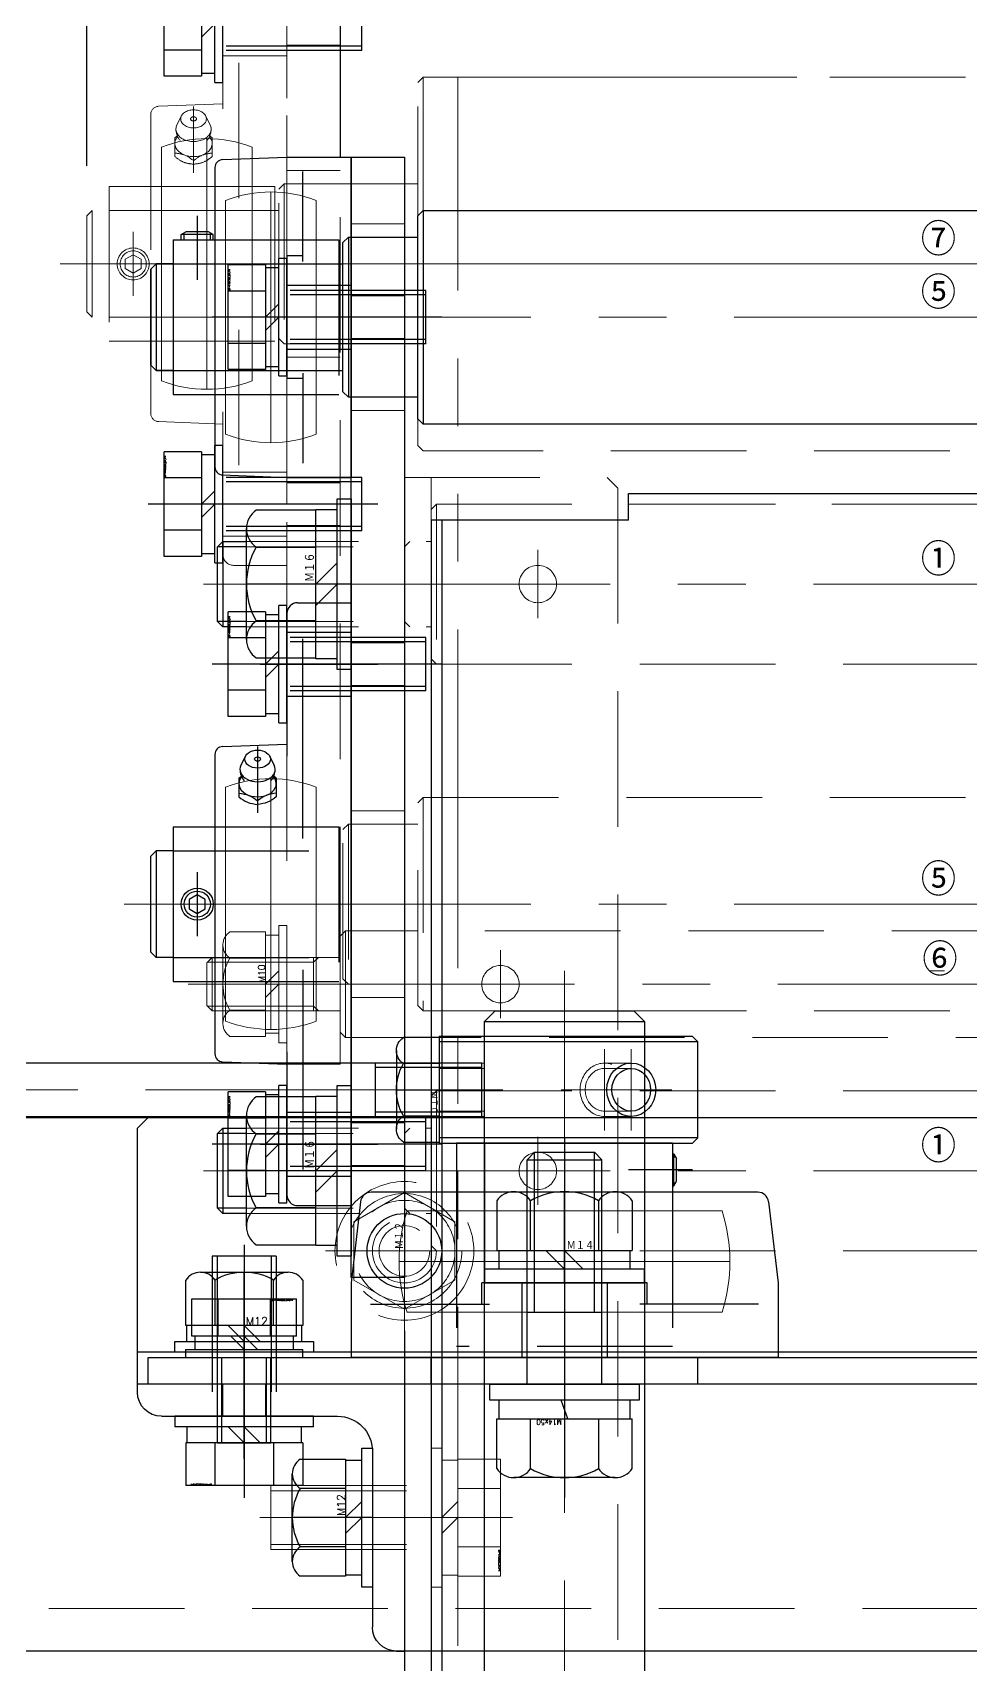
# Model space of a CAD drawing. Header units: millimetres. Extents: x -8731 to 85711, y -14522 to 31379.
# Drawn here: x 67647 to 67822.6, y 5885.4 to 6191.3 of the extents above; entities that cross this region are included whole.
import ezdxf
from ezdxf import colors
from ezdxf.entities.mleader import LeaderData, LeaderLine
from ezdxf.enums import TextEntityAlignment as Align
from ezdxf.math import Vec2, Vec3

# ---------------------------------------------------------------- set-up
doc = ezdxf.new("R2010")
doc.units = ezdxf.units.MM
doc.header["$LTSCALE"] = 4
doc.header["$PDMODE"] = 99
doc.header["$PDSIZE"] = 1
for name, pattern in [('CENTER2', [28.575, 19.05, -3.175, 3.175, -3.175]), ('HIDDEN', [9.525, 6.35, -3.175]), ('PHANTOM2', [31.75, 15.875, -3.175, 3.175, -3.175, 3.175, -3.175])]:
    doc.linetypes.add(name, pattern=pattern)
for name, color, linetype, lineweight in [('01_NORMAL', 7, 'Continuous', 25), ('04_HIDDEN', 2, 'HIDDEN', 13), ('05_CENTER', 4, 'CENTER2', 13), ('06_PHANTOM', 2, 'PHANTOM2', 13), ('08_DIM', 3, 'Continuous', 13)]:
    doc.layers.add(name, color=color, linetype=linetype, lineweight=lineweight)
doc.layers.add('10_DRAFT', color=8, linetype='Continuous', lineweight=0, plot=False)
doc.styles.add('KANJI0', font='txt.shx', dxfattribs={"width": 0.9, "height": 30, "bigfont": 'bigfont'})
doc.styles.add('KSS_TXT', font='txt.shx', dxfattribs={"bigfont": 'extfont2.shx'})
doc.styles.add('KSS_TXT_L', font='txt.shx', dxfattribs={"height": 9, "bigfont": 'extfont2.shx'})
doc.styles.get("Standard").update_dxf_attribs({"font": 'txt.shx', "bigfont": 'extfont2.shx'})
doc.dimstyles.new('KSS_DIM', dxfattribs={"dimscale": 3, "dimtxt": 3, "dimasz": 2.5, "dimexe": 1.25, "dimexo": 0.625, "dimtad": 1, "dimdsep": 46, "dimtxsty": 'KSS_TXT', "dimblk": 'OPEN30', "dimcen": 0, "dimazin": 2, "dimtfac": 0.75, "dimtmove": 0, "dimatfit": 3, "dimldrblk": 'OPEN30', "dimfxl": 1, "dimtolj": 1, "dimarcsym": 0})

# ---------------------------------------------------------------- blocks, each defined once
blk = doc.blocks.new('AM_BALLOON1')
at = {"transparency": 16777216}
blk.add_circle((0, 0), 5, dxfattribs=at)
blk.add_attdef('B_NUMBER', text='', height=3, dxfattribs=at).set_placement((0, 0), align=Align.MIDDLE_CENTER)
blk = doc.blocks.new('_OPEN')
at = {"color": 0, "linetype": 'ByBlock'}
for p, q in [((-1, 0.167), (0, 0)), ((0, 0), (-1, -0.167)), ((0, 0), (-1, 0))]:
    blk.add_line(p, q, dxfattribs=at)
blk = doc.blocks.new('A$C3AA34862_1_1_1')
at = {"color": 0}
blk.add_lwpolyline([(0, 1100), (2500, 1100), (2500, 1000), (0, 1000)], close=True, dxfattribs=at)
blk.add_circle((600, 1075), 7, dxfattribs=at)
at = {"layer": '04_HIDDEN'}
blk.add_line((0, 1008), (2500, 1008), dxfattribs=at)
at = {"layer": '05_CENTER'}
for p, q in [((600, 1086.19), (600, 1063.81)), ((611.19, 1075), (588.81, 1075))]:
    blk.add_line(p, q, dxfattribs=at)
blk = doc.blocks.new('A$C06C84DCF_1_1')
at = {"color": 0}
blk.add_line((-50, 19), (270, 19), dxfattribs=at)
blk.add_lwpolyline([(-50, 25), (270, 25), (270, -23), (268, -25), (-48, -25), (-50, -23)], close=True, dxfattribs=at)
for centre in [(0, 0), (220, 0)]:
    blk.add_circle(centre, 7, dxfattribs=at)
at = {"layer": '05_CENTER'}
for p, q in [((-30, 30.61), (-30, 13.51)), ((250, 30.61), (250, 13.51)), ((0, 11.19), (0, -11.19)), ((220, 11.19), (220, -11.19)), ((11.19, 0), (-11.19, 0)), ((208.81, 0), (231.19, 0))]:
    blk.add_line(p, q, dxfattribs=at)
blk = doc.blocks.new('A$C04945279_1_1')
at = {"color": 0}
for p, q in [((23.5, 50), (25, 50)), ((25, 0), (25, 50)), ((19, 12.5), (19, 45.5)), ((-20.5, 6), (12.5, 6)), ((-25, 1.5), (-25, 0)), ((25, 0), (-25, 0))]:
    blk.add_line(p, q, dxfattribs=at)
for centre, radius, start, end in [((23.5, 45.5), 4.5, 90, 180), ((12.5, 12.5), 6.5, 270, 0), ((-20.5, 1.5), 4.5, 90, 180)]:
    blk.add_arc(centre, radius, start, end, dxfattribs=at)
at = {"layer": '04_HIDDEN'}
for p, q in [((-10, 6), (-10, 0)), ((-9, 6), (-9, 0)), ((-1, 6), (-1, 0)), ((0, 6), (0, 0))]:
    blk.add_line(p, q, dxfattribs=at)
at = {"layer": '05_CENTER'}
for p, q in [((30.49, 25), (13.39, 25)), ((-5, 11.49), (-5, -5.61))]:
    blk.add_line(p, q, dxfattribs=at)
blk = doc.blocks.new('A$C1819430B_1_1')
at = {"color": 0}
for p, q in [((-10.97, 13), (10.97, 13)), ((-10.97, 5), (-10.97, 13)), ((-5.48, 5), (-5.48, 13)), ((5.48, 5), (5.48, 13)), ((10.97, 5), (10.97, 13)), ((-10.97, 5), (10.97, 5)), ((-10.75, 5), (-10.75, 2)), ((0, 2), (-3, 5)), ((0, 5), (3, 2)), ((10.75, 2), (10.75, 5)), ((-13, 2), (13, 2)), ((-13, 2), (-13, 0)), ((-13, 0), (13, 0)), ((13, 0), (13, 2))]:
    blk.add_line(p, q, dxfattribs=at)
at = {"color": 0, "linetype": 'CENTER2'}
blk.add_line((0, -32.11), (0, 15.28), dxfattribs=at)
at = {"color": 0, "linetype": 'HIDDEN'}
for p, q in [((-6, -30), (-6, 0)), ((-5.05, -30), (-5.05, 0)), ((5.05, -30), (5.05, 0)), ((6, -30), (6, 0)), ((-6, -30), (6, -30))]:
    blk.add_line(p, q, dxfattribs=at)
at = {"layer": '10_DRAFT', "style": 'KSS_TXT_L'}
blk.add_text('BT-M12x35L,SW,PW', height=0.3, dxfattribs=at).set_placement((6.07, 12.66))
blk = doc.blocks.new('M12Nza_1_1_1')
at = {"color": 0}
for p, q in [((-10.95, 5), (-10.95, 13.53)), ((-8.21, 15), (8.21, 15)), ((-5.47, 5), (-5.47, 13.53)), ((5.48, 5), (5.48, 13.53)), ((10.95, 13.53), (10.95, 5)), ((10.95, 5), (-10.95, 5)), ((-10.75, 2), (-10.75, 5)), ((0, 2), (-3, 5)), ((0, 5), (3, 2)), ((10.75, 5), (10.75, 2))]:
    blk.add_line(p, q, dxfattribs=at)
at = {"color": 0, "linetype": 'CENTER2'}
blk.add_line((0, 0), (0, 15), dxfattribs=at)
at = {"color": 0}
blk.add_lwpolyline([(-13, 2), (13, 2), (13, 0), (-13, 0)], close=True, dxfattribs=at)
for centre, radius, start, end in [((-8.21, 11.71), 3.29, 33.626, 146.374), ((0, 4.05), 10.95, 60, 120), ((8.21, 11.71), 3.29, 33.626, 146.374)]:
    blk.add_arc(centre, radius, start, end, dxfattribs=at)
at = {"layer": '10_DRAFT', "style": 'KSS_TXT'}
blk.add_text('M12', height=1.5, dxfattribs=at).set_placement((0.31, 5.09))
blk = doc.blocks.new('A$C05FE0EC2_2_1')
at = {"color": 0, "linetype": 'CENTER2'}
blk.add_line((0, -19), (0, 14), dxfattribs=at)
at = {"color": 0}
for p, q in [((-9.81, 11), (9.81, 11)), ((-9.81, 4), (-9.81, 11)), ((-4.91, 4), (-4.91, 11)), ((4.91, 4), (4.91, 11)), ((9.81, 4), (9.81, 11)), ((9.81, 4), (-9.81, 4)), ((-9.25, 4), (-9.25, 1.5)), ((0, 1.5), (-2.5, 4)), ((0, 4), (2.5, 1.5)), ((9.25, 1.5), (9.25, 4)), ((-11, 1.5), (11, 1.5)), ((-11, 1.5), (-11, 0)), ((-11, 0), (11, 0)), ((11, 0), (11, 1.5))]:
    blk.add_line(p, q, dxfattribs=at)
at = {"color": 0, "linetype": 'HIDDEN'}
for p, q in [((-5, -16), (-5, 0)), ((-4.19, -16), (-4.19, 0)), ((4.19, -16), (4.19, 0)), ((5, -16), (5, 0)), ((-5, -16), (5, -16))]:
    blk.add_line(p, q, dxfattribs=at)
at = {"layer": '10_DRAFT', "style": 'KSS_TXT_L'}
blk.add_text('BT-M10x20L,SW,PW', height=0.3, dxfattribs=at).set_placement((5.16, 10.66))
blk = doc.blocks.new('12b_1_1_1')
at = {"color": 0, "linetype": 'CENTER2'}
for p, q in [((0, -14.77), (0, 14.77)), ((14.77, 0), (-14.77, 0))]:
    blk.add_line(p, q, dxfattribs=at)
at = {"color": 0}
for p, q in [((-5.48, 9.48), (-10.95, 0)), ((5.48, 9.48), (-5.48, 9.48)), ((10.95, 0), (5.48, 9.48)), ((-10.95, 0), (-5.48, -9.48)), ((5.48, -9.48), (10.95, 0)), ((-5.48, -9.48), (5.48, -9.48))]:
    blk.add_line(p, q, dxfattribs=at)
for radius in [13, 10.75, 9.48, 6, 4.75]:
    blk.add_circle((0, 0), radius, dxfattribs=at)
at = {"layer": '10_DRAFT', "linetype": 'CENTER2', "style": 'KANJI0', "width": 0.82}
blk.add_text('Ｍ１２', height=1.5, dxfattribs=at).set_placement((0.31, 0.09))
blk = doc.blocks.new('A$C18510924_1_1_1')
at = {"color": 0}
blk.add_line((1118, 15), (1118, -15), dxfattribs=at)
blk.add_lwpolyline([(995, 15), (1118, 15), (1120, 13), (1120, -13), (1118, -15), (995, -15)], dxfattribs=at)
at = {"layer": '05_CENTER'}
blk.add_line((1127.5, 0), (-1127.5, 0), dxfattribs=at)
blk = doc.blocks.new('A$C5C0A0571_1_1')
blk.add_blockref('A$C18510924_1_1_1', (0, 0))
blk = doc.blocks.new('A$C701D6F41_1_1_1')
at = {"color": 0}
for p, q in [((25, 24), (-23.5, 24)), ((25, 6), (-23.5, 6))]:
    blk.add_line(p, q, dxfattribs=at)
blk.add_lwpolyline([(25, 6), (25, 24), (24, 25), (-23.5, 25), (-23.5, 5), (24, 5)], close=True, dxfattribs=at)
for major_axis, ratio in [((0, 5), 0.916536), ((0, 4), 0.906285)]:
    blk.add_ellipse((12.5, 15), major_axis=major_axis, ratio=ratio)
blk.add_ellipse((7.5, 15), major_axis=(0, 5), ratio=0.916536, start_param=5.978479, end_param=6.191994)
at = {"layer": '04_HIDDEN'}
for p, q in [((-15, 5), (-15, 25)), ((15, 5), (15, 25)), ((-23.5, 20), (-15, 20)), ((-23.5, 19), (-15, 19)), ((12.5, 20), (7.5, 20)), ((7.5, 19), (12.5, 19)), ((-23.5, 11), (-15, 11)), ((-23.5, 10), (-15, 10)), ((7.5, 11), (12.5, 11)), ((12.5, 10), (7.5, 10))]:
    blk.add_line(p, q, dxfattribs=at)
for major_axis, ratio, start_param, end_param in [((0, 5), 0.916536, 6.283185, 9.424828), ((0, 4), 0.906285, 0, 3.141648)]:
    blk.add_ellipse((7.5, 15), major_axis=major_axis, ratio=ratio, start_param=start_param, end_param=end_param, dxfattribs=at)
at = {"layer": '05_CENTER'}
for p, q in [((7.5, 7.39), (7.5, 22.61)), ((12.5, 7.39), (12.5, 22.61)), ((-26.41, 15), (-11.56, 15)), ((20.11, 15), (-0.6, 15))]:
    blk.add_line(p, q, dxfattribs=at)
at = {"layer": '10_DRAFT'}
blk.add_line((0, 5), (0, 25), dxfattribs=at)
blk = doc.blocks.new('M10Nu_1_1_1')
at = {"color": 0}
for p, q in [((-9.8, 0), (-9.8, 6.69)), ((-7.35, 8), (7.35, 8)), ((-4.9, 0), (-4.9, 6.69)), ((4.9, 6.69), (4.9, 0)), ((9.8, 6.69), (9.8, 0)), ((-9.8, 0), (9.8, 0))]:
    blk.add_line(p, q, dxfattribs=at)
at = {"color": 0, "linetype": 'CENTER2'}
blk.add_line((0, 8), (0, 0), dxfattribs=at)
at = {"color": 0}
for centre, radius, start, end in [((-7.35, 5.06), 2.94, 33.626, 146.374), ((0, -1.8), 9.8, 60, 120), ((7.35, 5.06), 2.94, 33.626, 146.374)]:
    blk.add_arc(centre, radius, start, end, dxfattribs=at)
at = {"layer": '10_DRAFT', "style": 'KANJI0', "width": 0.82}
blk.add_text('Ｍ１０', height=1.25, dxfattribs=at).set_placement((0.26, 0.12))
blk = doc.blocks.new('A$C20721D5E_1_1_1')
at = {"color": 0}
blk.add_line((-174, 5), (-174, -5), dxfattribs=at)
at = {"color": 0, "linetype": 'HIDDEN'}
for p, q in [((-20, -5), (-20, 5)), ((0, 4.19), (-20, 4.19)), ((0, -4.19), (-20, -4.19))]:
    blk.add_line(p, q, dxfattribs=at)
at = {"color": 0}
blk.add_lwpolyline([(0, -5), (-174, -5), (-175, -4), (-175, 4), (-174, 5), (0, 5)], close=True, dxfattribs=at)
at = {"layer": '05_CENTER'}
blk.add_line((-177.27, 0), (2.62, 0), dxfattribs=at)
blk = doc.blocks.new('A$C21C31411_1_1_1')
at = {"color": 0}
for p, q in [((-48, 25), (-48, -25)), ((-2, 25), (-2, -25))]:
    blk.add_line(p, q, dxfattribs=at)
blk.add_lwpolyline([(-48, -25), (-2, -25), (0, -23), (0, 23), (-2, 25), (-48, 25), (-50, 23), (-50, -23)], close=True, dxfattribs=at)
at = {"layer": '04_HIDDEN'}
for p, q in [((-50, 5.1), (0, 5.1)), ((-50, -5.1), (0, -5.1))]:
    blk.add_line(p, q, dxfattribs=at)
at = {"layer": '10_DRAFT'}
blk.add_line((-50, 0), (0, 0), dxfattribs=at)
blk = doc.blocks.new('SCS10-12a_1_1_1')
at = {"color": 0}
for p, q in [((0, 14.5), (0.5, 15)), ((0, 14.5), (0, -14.5)), ((0.5, 15), (0.5, -15)), ((0.5, 15), (11.5, 15)), ((11.5, 15), (11.5, -15)), ((11.5, 15), (12, 14.5)), ((12, 14.5), (12, -14.5)), ((0, -14.5), (0.5, -15)), ((0.5, -15), (11.5, -15)), ((4.24, -14.14), (7.76, -14.14)), ((12, -14.5), (11.5, -15))]:
    blk.add_line(p, q, dxfattribs=at)
at = {"color": 0, "linetype": 'HIDDEN'}
for p, q in [((0.5, 5), (0, 5.5)), ((0.5, 5), (11.5, 5)), ((12, 5.5), (11.5, 5)), ((0, -5.5), (0.5, -5)), ((0.5, -5), (11.5, -5)), ((11.5, -5), (12, -5.5))]:
    blk.add_line(p, q, dxfattribs=at)
at = {"color": 0, "linetype": 'CENTER2'}
for p, q in [((6, -4.31), (6, -15.69)), ((0.31, -10), (11.69, -10))]:
    blk.add_line(p, q, dxfattribs=at)
at = {"color": 0}
blk.add_circle((6, -10), 2.25, dxfattribs=at)
blk.add_arc((6, -10), 4.5, 293.0044, 246.9956, dxfattribs=at)
at = {"layer": '10_DRAFT'}
blk.add_line((0, 0), (12, 0), dxfattribs=at)
blk = doc.blocks.new('A$C30176A9C_1_1_1')
for name, p in [('A$C21C31411_1_1_1', (-121.5, 0)), ('A$C20721D5E_1_1_1', (-15.5, 0))]:
    blk.add_blockref(name, p)
at = {"color": 4, "xscale": -1}
blk.add_blockref('SCS10-12a_1_1_1', (-171.5, 0), dxfattribs=at)
at = {"color": 4}
blk.add_blockref('SCS10-12a_1_1_1', (-121.5, 0), dxfattribs=at)
at = {"rotation": 90}
blk.add_blockref('M10Nu_1_1_1', (-23.5, 0), dxfattribs=at)
at = {"xscale": -1, "rotation": 180}
blk.add_blockref('A$C701D6F41_1_1_1', (0, 15), dxfattribs=at)
blk = doc.blocks.new('A$C3A08256E_1_1')
at = {"color": 9}
for p, q in [((35, 0), (35, -5)), ((85, 0), (85, -5))]:
    blk.add_line(p, q, dxfattribs=at)
at = {"color": 0}
blk.add_lwpolyline([(-18, -5), (298, -5), (298, 0), (-18, 0)], close=True, dxfattribs=at)
at = {"layer": '05_CENTER'}
for p, q in [((0, -11.94), (0, 6.83)), ((60, -11.94), (60, 6.83)), ((280, -11.94), (280, 6.83))]:
    blk.add_line(p, q, dxfattribs=at)
at = {"layer": '10_DRAFT'}
blk.add_line((60, -5), (60, 0), dxfattribs=at)
blk = doc.blocks.new('MUCAFL206c_1_1')
at = {"color": 0}
for p, q in [((-29.23, 38.21), (-14, 40)), ((-14, 40), (0, 40)), ((0, 40), (0, -40)), ((-31, 36.22), (-31, -36.22)), ((-10, 36.32), (-10, 14.08)), ((-40.2, 20.25), (-31, 20.25)), ((-40.2, 20.25), (-40.2, -20.25)), ((-38.2, 20.5), (-37.33, 21)), ((-38.2, 20.25), (-38.2, 20.5)), ((-32.2, 20.5), (-38.2, 20.5)), ((-37.65, 20.25), (-37.65, 20.82)), ((-33.07, 21), (-37.33, 21)), ((-32.2, 20.5), (-33.07, 21)), ((-32.75, 20.25), (-32.75, 20.82)), ((-32.2, 20.25), (-32.2, 20.5)), ((-14, 15.5), (-14, -15.5)), ((-10, 15.5), (-14, 15.5)), ((-10, -36.32), (-10, -14.08)), ((-10, -15.5), (-14, -15.5)), ((-40.2, -20.25), (-31, -20.25)), ((-29.23, -38.21), (-14, -40)), ((-14, -40), (0, -40))]:
    blk.add_line(p, q, dxfattribs=at)
at = {"color": 0, "linetype": 'CENTER2'}
blk.add_line((-35.2, 24), (-35.2, 12), dxfattribs=at)
at = {"color": 0, "linetype": 'HIDDEN'}
for p, q in [((-31, 20.25), (-2.1, 20.25)), ((-2.1, 20.25), (-2.1, -20.25)), ((-40.2, 15), (-2.1, 15)), ((-14, 8), (0, 8)), ((-14, -8), (0, -8)), ((-40.2, -15), (-2.1, -15)), ((-31, -20.25), (-2.1, -20.25))]:
    blk.add_line(p, q, dxfattribs=at)
at = {"color": 0}
for centre, start, end in [((-29, 36.22), 96.7098, 180), ((-29, -36.22), 180, 263.2902)]:
    blk.add_arc(centre, 2, start, end, dxfattribs=at)
at = {"layer": '10_DRAFT'}
for p, q in [((-18, 31), (-18, -31)), ((-27.5, 29.51), (-27.5, -29.51)), ((-8.5, 29.51), (-8.5, -29.51)), ((-40.2, 0), (0, 0))]:
    blk.add_line(p, q, dxfattribs=at)
for start, end in [(72.1545, 107.8455), (252.1545, 287.8455)]:
    blk.add_arc((-18, 0), 31, start, end, dxfattribs=at)
blk = doc.blocks.new('M14Nza_1_1_1')
at = {"color": 0}
for p, q in [((-12.7, 15.4), (-12.7, 6.1)), ((-9.52, 17.1), (9.52, 17.1)), ((-6.35, 6.1), (-6.35, 15.4)), ((6.35, 15.4), (6.35, 6.1)), ((12.7, 15.4), (12.7, 6.1)), ((-12.7, 6.1), (12.7, 6.1)), ((-12.25, 2.6), (-12.25, 6.1)), ((-3.5, 6.1), (0, 2.6)), ((0, 6.1), (3.5, 2.6)), ((12.25, 6.1), (12.25, 2.6))]:
    blk.add_line(p, q, dxfattribs=at)
at = {"color": 0, "linetype": 'CENTER2'}
blk.add_line((0, 0), (0, 17.1), dxfattribs=at)
at = {"color": 0}
blk.add_lwpolyline([(-15, 0), (15, 0), (15, 2.6), (-15, 2.6)], close=True, dxfattribs=at)
for centre, radius, start, end in [((-9.52, 13.29), 3.81, 33.626, 146.374), ((0, 4.4), 12.7, 60, 120), ((9.52, 13.29), 3.81, 33.626, 146.374)]:
    blk.add_arc(centre, radius, start, end, dxfattribs=at)
at = {"layer": '10_DRAFT', "ltscale": 3, "style": 'KANJI0', "width": 0.82}
blk.add_text('Ｍ１４', height=1.5, dxfattribs=at).set_placement((0.39, 6.2))
blk = doc.blocks.new('A$C09CE55E7_1_1_1')
at = {"color": 0, "linetype": 'CENTER2'}
blk.add_line((0, -46.09), (0, 21.25), dxfattribs=at)
at = {"color": 0}
for p, q in [((-12.7, 15.8), (-12.7, 6.5)), ((-9.52, 17.5), (9.52, 17.5)), ((-6.35, 6.5), (-6.35, 15.8)), ((6.35, 15.8), (6.35, 6.5)), ((12.7, 15.8), (12.7, 6.5)), ((12.7, 6.5), (-12.7, 6.5)), ((-12.25, 3), (-12.25, 6.5)), ((-0.64, 6.5), (0.64, 3)), ((12.25, 6.5), (12.25, 3)), ((-14, 0), (-14, 3)), ((-14, 3), (14, 3)), ((14, 0), (-14, 0)), ((-7, 0), (-7, -42.1)), ((7, 0), (7, -42.1)), ((14, 3), (14, 0)), ((7, -13.5), (-7, -13.5)), ((-5.6, -13.5), (-5.6, -43.5)), ((5.6, -13.5), (5.6, -43.5)), ((-7, -42.1), (-5.6, -43.5)), ((7, -42.1), (-7, -42.1)), ((7, -42.1), (5.6, -43.5)), ((5.6, -43.5), (-5.6, -43.5))]:
    blk.add_line(p, q, dxfattribs=at)
for centre, radius, start, end in [((-9.52, 13.69), 3.81, 33.626, 146.374), ((0, 4.8), 12.7, 60, 120), ((9.52, 13.69), 3.81, 33.626, 146.374)]:
    blk.add_arc(centre, radius, start, end, dxfattribs=at)
at = {"layer": '10_DRAFT', "ltscale": 3, "style": 'KANJI0', "width": 0.82}
blk.add_text('M14x50', height=1, dxfattribs=at).set_placement((0.53, 6.6))
blk = doc.blocks.new('A$C3B5C3961_1_1')
for name, p, rotation in [('A$C06C84DCF_1_1', (-2150, 0), 270), ('A$C5C0A0571_1_1', (-1075, -190), 180), ('A$C09CE55E7_1_1_1', (-2125, -190), 270), ('M14Nza_1_1_1', (-2144, -190), 90), ('A$C1819430B_1_1', (-2119, -250), 270), ('M12Nza_1_1_1', (-2131, -250), 90), ('A$C05FE0EC2_2_1', (-2130, -250), 90)]:
    blk.add_blockref(name, p, dxfattribs=dict(rotation=rotation))
at = {"xscale": -1, "rotation": 270}
for name, p in [('A$C3A08256E_1_1', (-2125, -250)), ('A$C30176A9C_1_1_1', (-2180.2, -190)), ('A$C04945279_1_1', (-2125, -245))]:
    blk.add_blockref(name, p, dxfattribs=at)
at = {"color": 4}
blk.add_blockref('MUCAFL206c_1_1', (-2130, -190), dxfattribs=at)
at = {"layer": '04_HIDDEN', "rotation": 180}
blk.add_blockref('12b_1_1_1', (-2150, -220), dxfattribs=at)
blk = doc.blocks.new('_Open30')
at = {"color": 0, "linetype": 'ByBlock', "lineweight": -2}
for p, q in [((-1, 0.2679), (0, 0)), ((0, 0), (-1, -0.2679)), ((0, 0), (-1, 0))]:
    blk.add_line(p, q, dxfattribs=at)
blk = doc.blocks.new('*D4702')
at = {"layer": '08_DIM', "color": 0, "lineweight": -2, "transparency": 16777216}
for p, q in [((67646.61, 6337.28), (67646.61, 6546.36)), ((67657.11, 6166.28), (67657.11, 6546.36)), ((67609.11, 6527.61), (67440.36, 6527.61)), ((67657.11, 6527.61), (67646.61, 6527.61)), ((67694.61, 6527.61), (67732.11, 6527.61))]:
    blk.add_line(p, q, dxfattribs=at)
at = {"layer": 'Defpoints', "color": 0, "transparency": 16777216}
for p in [(67646.61, 6527.61), (67646.61, 6327.9), (67657.11, 6156.9)]:
    blk.add_point(p, dxfattribs=at)
at = {"layer": '08_DIM', "color": 0, "lineweight": -2, "transparency": 16777216, "xscale": 37.5, "yscale": 37.5, "zscale": 37.5}
blk.add_blockref('_Open30', (67646.61, 6527.61), dxfattribs=at)
at = {"layer": '08_DIM', "color": 0, "lineweight": -2, "transparency": 16777216, "xscale": 37.5, "yscale": 37.5, "zscale": 37.5, "rotation": 180}
blk.add_blockref('_Open30', (67657.11, 6527.61), dxfattribs=at)
at = {"layer": '08_DIM', "color": 0, "transparency": 16777216, "insert": (67505.99, 6559.49), "char_height": 45, "attachment_point": 5, "style": 'KSS_TXT'}
blk.add_mtext('\\A1;10.5', dxfattribs=at)
blk = doc.blocks.new('*D4703')
at = {"layer": '08_DIM', "color": 0, "lineweight": -2, "transparency": 16777216}
for p, q in [((67657.11, 6166.28), (67657.11, 6546.36)), ((67996.11, 6166.28), (67996.11, 6546.36)), ((67694.61, 6527.61), (67958.61, 6527.61))]:
    blk.add_line(p, q, dxfattribs=at)
at = {"layer": 'Defpoints', "color": 0, "transparency": 16777216}
for p in [(67996.11, 6527.61), (67657.11, 6156.9), (67996.11, 6156.9)]:
    blk.add_point(p, dxfattribs=at)
at = {"layer": '08_DIM', "color": 0, "lineweight": -2, "transparency": 16777216, "xscale": 37.5, "yscale": 37.5, "zscale": 37.5, "rotation": 180}
blk.add_blockref('_Open30', (67657.11, 6527.61), dxfattribs=at)
at = {"layer": '08_DIM', "color": 0, "lineweight": -2, "transparency": 16777216, "xscale": 37.5, "yscale": 37.5, "zscale": 37.5}
blk.add_blockref('_Open30', (67996.11, 6527.61), dxfattribs=at)
at = {"layer": '08_DIM', "color": 0, "transparency": 16777216, "insert": (67826.61, 6559.49), "char_height": 45, "attachment_point": 5, "style": 'KSS_TXT'}
blk.add_mtext('\\A1;339', dxfattribs=at)
blk = doc.blocks.new('A$C649B1A8B_1_1')
at = {"color": 0}
blk.add_lwpolyline([(-245, 0), (2325, 0), (2325, 38), (2323, 40), (-243, 40), (-245, 38)], close=True, dxfattribs=at)
at = {"layer": '04_HIDDEN'}
blk.add_line((-245, 5), (2325, 5), dxfattribs=at)
at = {"layer": '05_CENTER'}
for p, q in [((2130, -7.53), (2130, 12.6)), ((2195, -7.53), (2195, 12.6)), ((2305, -7.53), (2305, 12.6))]:
    blk.add_line(p, q, dxfattribs=at)
blk = doc.blocks.new('M16Nza_1_1_1')
at = {"color": 0}
for p, q in [((-10.39, 19.6), (10.39, 19.6)), ((-13.85, 17.74), (-13.85, 6.6)), ((-6.92, 6.6), (-6.92, 17.74)), ((6.93, 17.74), (6.93, 6.6)), ((13.85, 6.6), (13.85, 17.74)), ((-14, 2.6), (-14, 6.6)), ((-14, 6.6), (14, 6.6)), ((-4, 6.6), (0, 2.6)), ((0, 6.6), (4, 2.6)), ((14, 6.6), (14, 2.6))]:
    blk.add_line(p, q, dxfattribs=at)
at = {"color": 0, "linetype": 'CENTER2'}
blk.add_line((0, 0), (0, 19.6), dxfattribs=at)
at = {"color": 0}
blk.add_lwpolyline([(-16, 2.6), (16, 2.6), (16, 0), (-16, 0)], close=True, dxfattribs=at)
for centre, radius, start, end in [((-10.39, 15.44), 4.16, 33.626, 146.374), ((0, 5.75), 13.85, 60, 120), ((10.39, 15.44), 4.16, 33.626, 146.374)]:
    blk.add_arc(centre, radius, start, end, dxfattribs=at)
at = {"layer": '10_DRAFT', "style": 'KANJI0', "width": 0.82}
blk.add_text('Ｍ１６', height=1.714, dxfattribs=at).set_placement((0.41, 6.78))
blk = doc.blocks.new('A$C3F466DFC_1_1')
at = {"color": 0}
for p, q in [((1, 15), (0, 14)), ((0, 14), (0, -14)), ((1, 15), (209, 15)), ((1, 15), (1, -15)), ((209, 15), (209, -15)), ((209, 15), (210, 14)), ((210, 14), (210, -14)), ((-40, 7), (-39, 8)), ((-40, 7), (-5, 7)), ((-40, 7), (-40, -7)), ((-39, 8), (0, 8)), ((-39, -8), (-39, 8)), ((-5, 8), (-5, -8)), ((-5, 7), (-4, 8)), ((249, 8), (210, 8)), ((215, 7), (214, 8)), ((215, 8), (215, -8)), ((250, 7), (215, 7)), ((249, -8), (249, 8)), ((250, 7), (249, 8)), ((250, 7), (250, -7)), ((-40, -7), (-5, -7)), ((-40, -7), (-39, -8)), ((-39, -8), (0, -8)), ((-5, -7), (-4, -8)), ((249, -8), (210, -8)), ((215, -7), (214, -8)), ((250, -7), (215, -7)), ((250, -7), (249, -8)), ((0, -14), (1, -15)), ((1, -15), (209, -15)), ((209, -15), (210, -14))]:
    blk.add_line(p, q, dxfattribs=at)
blk.add_circle((20, 0), 3.5, dxfattribs=at)
at = {"layer": '05_CENTER'}
for p, q in [((20, 6.39), (20, -6.39)), ((-42.65, 0), (252.65, 0))]:
    blk.add_line(p, q, dxfattribs=at)
at = {"layer": '10_DRAFT'}
blk.add_line((105, 15), (105, -15), dxfattribs=at)
at = {"layer": '10_DRAFT', "style": 'KSS_TXT'}
blk.add_text('①', height=6, dxfattribs=at).set_placement((91.75, 1.61))
blk = doc.blocks.new('A$C5AD023EE_1_1')
at = {"color": 0}
for p, q in [((2, -68), (2, 68)), ((-3, -68), (-3, -105)), ((-3, -68), (2, -68)), ((-3, -103), (-1260, -103)), ((-3, -105), (-1260, -105))]:
    blk.add_line(p, q, dxfattribs=at)
at = {"layer": '04_HIDDEN'}
blk.add_line((0, -68), (0, 68), dxfattribs=at)
blk = doc.blocks.new('A$C63BA6008_1_1')
at = {"color": 0}
blk.add_lwpolyline([(20, 0), (20, 10), (-190, 10), (-190, 0)], close=True, dxfattribs=at)
at = {"layer": '04_HIDDEN'}
for p, q in [((-177.5, 10), (-177.5, 0)), ((-165, 10), (-165, 0)), ((-164, 10), (-164, 0)), ((-156, 10), (-156, 0)), ((-155, 10), (-155, 0)), ((-142.5, 10), (-142.5, 0)), ((-100, 10), (-100, 0)), ((-99, 10), (-99, 0)), ((-91, 10), (-91, 0)), ((-90, 10), (-90, 0)), ((-67.5, 10), (-67.5, 0)), ((-32.5, 10), (-32.5, 0)), ((-10, 10), (-10, 0)), ((-9, 10), (-9, 0)), ((-1, 10), (-1, 0)), ((0, 10), (0, 0))]:
    blk.add_line(p, q, dxfattribs=at)
at = {"layer": '05_CENTER'}
for p, q in [((-110, -6.46), (-110, 16.35)), ((-35, -6.46), (-35, 16.35)), ((-10, -6.46), (-10, 16.35)), ((0, -6.46), (0, 16.35)), ((-160, 14.09), (-160, -4.09)), ((-95, 14.09), (-95, -4.09)), ((-5, 14.09), (-5, -4.09))]:
    blk.add_line(p, q, dxfattribs=at)
at = {"layer": '10_DRAFT'}
blk.add_line((-50, 10), (-50, 0), dxfattribs=at)
blk = doc.blocks.new('A$C10292DCD_1_1')
at = {"color": 0}
for p, q in [((-106.5, 20), (-106.5, -20)), ((106.5, 20), (106.5, -20)), ((-121.5, 14), (-120.5, 15)), ((-121.5, -14), (-121.5, 14)), ((-120.5, 15), (-120.5, -15)), ((-120.5, 15), (-107.5, 15)), ((120.5, 15), (107.5, 15)), ((120.5, 15), (120.5, -15)), ((121.5, 14), (120.5, 15)), ((121.5, -14), (121.5, 14)), ((-156.5, 10), (-157.5, 9)), ((-156.5, 10), (-121.5, 10)), ((-156.5, 10), (-156.5, -10)), ((156.5, 10), (121.5, 10)), ((156.5, 10), (156.5, -10)), ((156.5, 10), (157.5, 9)), ((-157.5, 9), (-157.5, -9)), ((157.5, 9), (157.5, -9)), ((-157.5, -9), (-156.5, -10)), ((157.5, -9), (156.5, -10)), ((-156.5, -10), (-121.5, -10)), ((156.5, -10), (121.5, -10)), ((-120.5, -15), (-121.5, -14)), ((-107.5, -15), (-120.5, -15)), ((107.5, -15), (120.5, -15)), ((120.5, -15), (121.5, -14))]:
    blk.add_line(p, q, dxfattribs=at)
blk.add_lwpolyline([(-106.5, 20), (106.5, 20), (107.5, 19), (107.5, -19), (106.5, -20), (-106.5, -20), (-107.5, -19), (-107.5, 19)], close=True, dxfattribs=at)
at = {"layer": '05_CENTER'}
blk.add_line((-162.5, 0), (162.5, 0), dxfattribs=at)
at = {"layer": '10_DRAFT'}
blk.add_line((0, 20), (0, -20), dxfattribs=at)
at = {"layer": '10_DRAFT', "style": 'KSS_TXT'}
blk.add_text('⑤', height=6, dxfattribs=at).set_placement((-13.25, 1.61))
blk = doc.blocks.new('MUCAFL204Jc_1_1')
at = {"color": 0}
for p, q in [((-25.5, 28.05), (-25.5, -28.05)), ((-24.06, 29.55), (-12, 30)), ((-12, 30), (0, 30)), ((0, 30), (0, -30)), ((-9, 10.48), (-9, 27.35)), ((-31.8, 15.5), (-30.93, 16)), ((-25.8, 15.5), (-31.8, 15.5)), ((-31.8, 14.5), (-31.8, 15.5)), ((-31.25, 14.5), (-31.25, 15.82)), ((-26.67, 16), (-30.93, 16)), ((-25.8, 15.5), (-26.67, 16)), ((-26.35, 14.5), (-26.35, 15.82)), ((-25.8, 14.5), (-25.8, 15.5)), ((-33.3, 14.5), (-25.5, 14.5)), ((-33.3, 14.5), (-33.3, -14.5)), ((-12, 11.5), (-12, -11.5)), ((-9, 11.5), (-12, 11.5)), ((-9, -11.5), (-12, -11.5)), ((-9, -10.48), (-9, -27.35)), ((-33.3, -14.5), (-25.5, -14.5)), ((-24.06, -29.55), (-12, -30)), ((-12, -30), (0, -30))]:
    blk.add_line(p, q, dxfattribs=at)
at = {"color": 0, "linetype": 'CENTER2'}
blk.add_line((-28.8, 19), (-28.8, 7), dxfattribs=at)
at = {"color": 0, "linetype": 'HIDDEN'}
for p, q in [((-25.5, 14.5), (-2.3, 14.5)), ((-2.3, 14.5), (-2.3, -14.5)), ((-33.3, 10), (-2.3, 10)), ((-12, 6), (0, 6)), ((-12, -6), (0, -6)), ((-33.3, -10), (-2.3, -10)), ((-25.5, -14.5), (-2.3, -14.5))]:
    blk.add_line(p, q, dxfattribs=at)
at = {"color": 0}
for centre, start, end in [((-24, 28.05), 92.1211, 180), ((-24, -28.05), 180, 267.8789)]:
    blk.add_arc(centre, 1.5, start, end, dxfattribs=at)
at = {"layer": '10_DRAFT'}
for p, q in [((-23.5, 21.91), (-23.5, -21.91)), ((-15, 23.5), (-15, -23.5)), ((-6.5, 21.91), (-6.5, -21.91)), ((-33.3, 0), (0, 0))]:
    blk.add_line(p, q, dxfattribs=at)
for start, end in [(68.7952, 111.2048), (248.7952, 291.2048)]:
    blk.add_arc((-15, 0), 23.5, start, end, dxfattribs=at)
blk = doc.blocks.new('A$C7E374867_2_1')
at = {"color": 0, "linetype": 'CENTER2'}
blk.add_line((0, -29), (0, 14), dxfattribs=at)
at = {"color": 0}
for p, q in [((-9.81, 11), (9.81, 11)), ((-9.81, 4), (-9.81, 11)), ((-4.91, 4), (-4.91, 11)), ((4.91, 4), (4.91, 11)), ((9.81, 4), (9.81, 11)), ((9.81, 4), (-9.81, 4)), ((-9.25, 4), (-9.25, 1.5)), ((0, 1.5), (-2.5, 4)), ((0, 4), (2.5, 1.5)), ((9.25, 1.5), (9.25, 4)), ((-11, 1.5), (11, 1.5)), ((-11, 1.5), (-11, 0)), ((-11, 0), (11, 0)), ((11, 0), (11, 1.5))]:
    blk.add_line(p, q, dxfattribs=at)
at = {"color": 0, "linetype": 'HIDDEN'}
for p, q in [((-5, -26), (-5, 0)), ((-4.19, -26), (-4.19, 0)), ((4.19, -26), (4.19, 0)), ((5, -26), (5, 0)), ((-5, -26), (5, -26))]:
    blk.add_line(p, q, dxfattribs=at)
at = {"layer": '10_DRAFT', "style": 'KSS_TXT_L'}
blk.add_text('BT-M10x30L,SW,PW', height=0.3, dxfattribs=at).set_placement((5.05, 10.66))
blk = doc.blocks.new('MUCAFL204Jb_1_1')
at = {"color": 0, "linetype": 'CENTER2'}
for p, q in [((-45, -17), (-45, 5)), ((45, -17), (45, 5)), ((-29.52, -17.5), (-17.1, -17.5)), ((-6, -28.8), (6, -28.8))]:
    blk.add_line(p, q, dxfattribs=at)
at = {"color": 0}
for p, q in [((-56.5, -10), (-56.5, 0)), ((-56.5, 0), (56.5, 0)), ((56.5, -10), (56.5, 0)), ((-12.33, -9), (-49.73, -9)), ((12.33, -9), (49.73, -9)), ((-54.5, -12), (-27.71, -12)), ((-29.55, -24.06), (-30, -12)), ((27.71, -12), (54.5, -12)), ((29.55, -24.06), (30, -12)), ((-27.75, -15.24), (-26.05, -14.39)), ((-23.64, -14), (-23.99, -14.46)), ((-23.64, -14), (-20.13, -14)), ((-19.35, -17.5), (-18.7, -17.5)), ((-27.75, -19.76), (-26.05, -20.61)), ((-23.64, -21), (-23.99, -20.54)), ((-23.64, -21), (-20.13, -21)), ((-28.05, -25.5), (28.05, -25.5)), ((-14.5, -33.3), (-14.5, -25.5)), ((14.5, -33.3), (14.5, -25.5)), ((-14.5, -33.3), (14.5, -33.3))]:
    blk.add_line(p, q, dxfattribs=at)
at = {"color": 0, "linetype": 'HIDDEN'}
for p, q in [((-39, -12), (-39, 0)), ((39, -12), (39, 0)), ((-51, -12), (-51, 0)), ((-14.5, -2.3), (14.5, -2.3)), ((-14.5, -25.5), (-14.5, -2.3)), ((-10, -33.3), (-10, -2.3)), ((10, -33.3), (10, -2.3)), ((14.5, -25.5), (14.5, -2.3)), ((51, -12), (51, 0))]:
    blk.add_line(p, q, dxfattribs=at)
at = {"color": 0}
blk.add_lwpolyline([(-0.87, -27.3), (-1.73, -28.8), (-0.87, -30.3), (0.87, -30.3), (1.73, -28.8), (0.87, -27.3)], close=True, dxfattribs=at)
for radius in [3, 2.45]:
    blk.add_circle((0, -28.8), radius, dxfattribs=at)
for centre, radius, start, end in [((-54.5, -10), 2, 180, 270), ((54.5, -10), 2, 270, 0), ((-25.28, -17.5), 3.3, 49.2525, 90), ((-25.28, -17.5), 3.3, 270, 310.7475), ((-28.05, -24), 1.5, 182.1211, 270), ((28.05, -24), 1.5, 270, 357.8789)]:
    blk.add_arc(centre, radius, start, end, dxfattribs=at)
for major_axis in [(0, -2.4), (0, -0.555)]:
    blk.add_ellipse((-27.19, -17.5), major_axis=major_axis, ratio=0.707107, dxfattribs=at)
for centre, major_axis, start_param, end_param in [((-25.28, -17.5), (0, -3.3), 5.943348, 9.764615), ((-22.59, -17.5), (0, 3.5), 2.594277, 6.830501)]:
    blk.add_ellipse(centre, major_axis=major_axis, ratio=0.707107, start_param=start_param, end_param=end_param, dxfattribs=at)
for points in [[(-20.78, -14), (-20.39, -15.88), (-19.35, -17.5)], [(-20.13, -14), (-19.09, -15.62), (-18.7, -17.5)], [(-20.78, -21), (-20.39, -19.12), (-19.35, -17.5)], [(-20.13, -21), (-19.09, -19.38), (-18.7, -17.5)]]:
    blk.add_spline(points, degree=3, dxfattribs=at)
at = {"layer": '10_DRAFT'}
for p, q in [((0, -33.3), (0, 0)), ((-21.91, -6.5), (21.91, -6.5)), ((23.5, -15), (-23.5, -15)), ((-21.91, -23.5), (21.91, -23.5))]:
    blk.add_line(p, q, dxfattribs=at)
for start, end in [(158.7952, 201.2048), (338.7952, 21.2048)]:
    blk.add_arc((0, -15), 23.5, start, end, dxfattribs=at)
blk = doc.blocks.new('A$C39483F00_1_1')
at = {"color": 0}
blk.add_lwpolyline([(0, 15), (10, 15), (10, -220), (0, -220)], close=True, dxfattribs=at)
at = {"layer": '04_HIDDEN'}
for p, q in [((0, -85), (10, -85)), ((0, -86), (10, -86)), ((0, -94), (10, -94)), ((0, -95), (10, -95)), ((0, -117.5), (10, -117.5)), ((0, -152.5), (10, -152.5)), ((0, -175), (10, -175)), ((0, -176), (10, -176)), ((0, -184), (10, -184)), ((0, -185), (10, -185))]:
    blk.add_line(p, q, dxfattribs=at)
at = {"layer": '05_CENTER'}
for p, q in [((16.41, 0), (-6.41, 0)), ((-4.09, -90), (14.09, -90)), ((-4.09, -180), (14.09, -180)), ((16.41, -205), (-6.41, -205))]:
    blk.add_line(p, q, dxfattribs=at)
at = {"layer": '10_DRAFT'}
blk.add_line((0, -135), (10, -135), dxfattribs=at)
blk = doc.blocks.new('A$C29B149D8_1_1')
at = {"color": 0}
for p, q in [((-106.5, 35), (-106.5, -35)), ((106.5, 35), (106.5, -35)), ((-133.5, 14), (-132.5, 15)), ((-133.5, -14), (-133.5, 14)), ((-132.5, 15), (-132.5, -15)), ((-132.5, 15), (-107.5, 15)), ((132.5, 15), (107.5, 15)), ((132.5, 15), (132.5, -15)), ((133.5, 14), (132.5, 15)), ((133.5, -14), (133.5, 14)), ((-168.5, 10), (-169.5, 9)), ((-133.5, 10), (-168.5, 10)), ((-168.5, 10), (-168.5, -10)), ((133.5, 10), (168.5, 10)), ((168.5, 10), (168.5, -10)), ((168.5, 10), (169.5, 9)), ((-169.5, 9), (-169.5, -9)), ((169.5, 9), (169.5, -9)), ((-169.5, -9), (-168.5, -10)), ((169.5, -9), (168.5, -10)), ((-133.5, -10), (-168.5, -10)), ((133.5, -10), (168.5, -10)), ((-132.5, -15), (-133.5, -14)), ((-107.5, -15), (-132.5, -15)), ((107.5, -15), (132.5, -15)), ((132.5, -15), (133.5, -14))]:
    blk.add_line(p, q, dxfattribs=at)
blk.add_lwpolyline([(-106.5, 35), (106.5, 35), (107.5, 34), (107.5, -34), (106.5, -35), (-106.5, -35), (-107.5, -34), (-107.5, 34)], close=True, dxfattribs=at)
at = {"layer": '05_CENTER'}
blk.add_line((-174.5, 0), (174.5, 0), dxfattribs=at)
at = {"layer": '10_DRAFT'}
blk.add_line((0, 35), (0, -35), dxfattribs=at)
at = {"layer": '10_DRAFT', "style": 'KSS_TXT'}
blk.add_text('⑦', height=6, dxfattribs=at).set_placement((-13.25, 1.61))
blk = doc.blocks.new('A$C07BD23F8_1_1')
at = {"color": 0}
for p, q in [((-121, 10), (-121, -10)), ((121, 10), (121, -10)), ((-146, 5), (-147, 4)), ((-147, 4), (-147, -4)), ((-127, 4.1), (-146.9, 4.1)), ((-146, 5), (-146, -5)), ((-122, 5), (-146, 5)), ((-127, 5), (-127, -5)), ((-127, 4.1), (-126.1, 5)), ((122, 5), (145.5, 5)), ((122, 5), (146, 5)), ((127, 4.1), (126.1, 5)), ((127, 5), (127, -5)), ((127, 4.1), (146.9, 4.1)), ((146, 5), (147, 4)), ((146, 5), (146, -5)), ((147, 4), (147, -4)), ((-147, -4), (-146, -5)), ((-127, -4.1), (-146.9, -4.1)), ((-122, -5), (-146, -5)), ((-127, -4.1), (-126.1, -5)), ((122, -5), (146, -5)), ((127, -4.1), (126.1, -5)), ((127, -4.1), (146.4, -4.1)), ((127, -4.1), (146.9, -4.1)), ((147, -4), (146, -5))]:
    blk.add_line(p, q, dxfattribs=at)
blk.add_lwpolyline([(-121, -10), (121, -10), (122, -9), (122, 9), (121, 10), (-121, 10), (-122, 9), (-122, -9)], close=True, dxfattribs=at)
blk.add_circle((-92, 0), 3.5, dxfattribs=at)
at = {"layer": '05_CENTER'}
for p, q in [((-92, -6.39), (-92, 6.39)), ((150.49, 0), (-150.49, 0))]:
    blk.add_line(p, q, dxfattribs=at)
at = {"layer": '10_DRAFT'}
for p, q in [((0, 10), (0, -10)), ((-11.58, 2.53), (-8.84, 2.53))]:
    blk.add_line(p, q, dxfattribs=at)
at = {"layer": '10_DRAFT', "style": 'KSS_TXT'}
blk.add_text('⑥', height=6, dxfattribs=at).set_placement((-12.96, 1.61))
blk = doc.blocks.new('M10Nza_1_1_1')
at = {"color": 0}
for p, q in [((-9.8, 4), (-9.8, 10.69)), ((-7.35, 12), (7.35, 12)), ((-4.9, 4), (-4.9, 10.69)), ((4.9, 10.69), (4.9, 4)), ((9.8, 10.69), (9.8, 4)), ((-9.8, 4), (9.8, 4)), ((-9.2, 1.5), (-9.2, 4)), ((0, 1.5), (-2.5, 4)), ((0, 4), (2.5, 1.5)), ((9.2, 4), (9.2, 1.5))]:
    blk.add_line(p, q, dxfattribs=at)
at = {"color": 0, "linetype": 'CENTER2'}
blk.add_line((0, 12), (0, 0), dxfattribs=at)
at = {"color": 0}
blk.add_lwpolyline([(-11, 1.5), (11, 1.5), (11, 0), (-11, 0)], close=True, dxfattribs=at)
for centre, radius, start, end in [((-7.35, 9.06), 2.94, 33.626, 146.374), ((0, 2.2), 9.8, 60, 120), ((7.35, 9.06), 2.94, 33.626, 146.374)]:
    blk.add_arc(centre, radius, start, end, dxfattribs=at)
at = {"layer": '10_DRAFT', "style": 'KSS_TXT'}
blk.add_text('M10', height=1.25, dxfattribs=at).set_placement((0.26, 4.12))
blk = doc.blocks.new('A$C56F52ADD_1_1')
for name, p, rotation in [('A$C29B149D8_1_1', (-135, 0), 90), ('A$C07BD23F8_1_1', (0, 0), 90), ('A$C39483F00_1_1', (0, -122), 270), ('M10Nza_1_1_1', (0, -132), 180)]:
    blk.add_blockref(name, p, dxfattribs=dict(rotation=rotation))
at = {"color": 4, "rotation": 180}
blk.add_blockref('MUCAFL204Jb_1_1', (-135, 132), dxfattribs=at)
blk.add_blockref('M10Nza_1_1_1', (0, 132))
at = {"xscale": -1, "rotation": 270}
blk.add_blockref('A$C39483F00_1_1', (0, 122), dxfattribs=at)
at = {"color": 4}
blk.add_blockref('MUCAFL204Jb_1_1', (-135, -132), dxfattribs=at)
at = {"layer": '01_NORMAL'}
for name, p in [('A$C7E374867_2_1', (-180, 144)), ('A$C7E374867_2_1', (-90, 144)), ('M10Nza_1_1_1', (-205, 132))]:
    blk.add_blockref(name, p, dxfattribs=at)
for name, p, rotation in [('A$C07BD23F8_1_1', (-205, 0), 90), ('A$C7E374867_2_1', (-180, -144), 180), ('A$C7E374867_2_1', (-90, -144), 180), ('M10Nza_1_1_1', (-205, -132), 180)]:
    blk.add_blockref(name, p, dxfattribs=dict(at, rotation=rotation))
blk = doc.blocks.new('A$C191155EC_1_1')
at = {"layer": '06_PHANTOM', "color": 6}
blk.add_lwpolyline([(-2680, 100), (27, 100), (27, -100), (-2680, -100)], close=True, dxfattribs=at)
at = {"layer": '10_DRAFT'}
blk.add_line((-2645, -100), (-2645, 100), dxfattribs=at)
blk = doc.blocks.new('A$C24A17EC2_1_1')
for p, q in [((-2085, -220), (30, -220)), ((-2370, -232), (-2305, -232)), ((-2233, -254), (-2233, -249.6)), ((-2232, -249.6), (-2232, -255)), ((-2218, -249.6), (-2218, -255)), ((-2217, -249.6), (-2217, -254)), ((-2123, -254), (-2123, -249.6)), ((-2122, -249.6), (-2122, -255)), ((-2108, -249.6), (-2108, -255)), ((-2107, -249.6), (-2107, -254)), ((-2232, -255), (-2233, -254)), ((-2233, -254), (-2217, -254)), ((-2218, -255), (-2232, -255)), ((-2217, -254), (-2218, -255)), ((-2122, -255), (-2123, -254)), ((-2123, -254), (-2107, -254)), ((-2108, -255), (-2122, -255)), ((-2107, -254), (-2108, -255)), ((-2285, -263.3), (-2285, -266.5)), ((-2265, -263.3), (-2265, -266.5)), ((-2175, -263.3), (-2175, -266.5)), ((-2155, -263.3), (-2155, -266.5)), ((-2285, -266.5), (-2265, -266.5)), ((-2284, -267.5), (-2285, -266.5)), ((-2266, -267.5), (-2284, -267.5)), ((-2265, -266.5), (-2266, -267.5)), ((-2175, -266.5), (-2155, -266.5)), ((-2174, -267.5), (-2175, -266.5)), ((-2156, -267.5), (-2174, -267.5)), ((-2155, -266.5), (-2156, -267.5))]:
    blk.add_line(p, q)
for name, p, rotation in [('A$C10292DCD_1_1', (-2275, -110), 90), ('A$C7E374867_2_1', (-2275, -242), 180), ('A$C7E374867_2_1', (-2210, -242), 180), ('A$C7E374867_2_1', (-2120, -242), 180), ('M12Nza_1_1_1', (-2050, -226), 180), ('M16Nza_1_1_1', (-2225, -230), 180), ('M16Nza_1_1_1', (-2115, -230), 180)]:
    blk.add_blockref(name, p, dxfattribs=dict(rotation=rotation))
at = {"xscale": -1}
blk.add_blockref('A$C5AD023EE_1_1', (-2240, -110), dxfattribs=at)
blk.add_blockref('A$C191155EC_1_1', (360, -110))
at = {"xscale": -1, "rotation": 180}
blk.add_blockref('A$C63BA6008_1_1', (-2115, -220), dxfattribs=at)
at = {"color": 4}
blk.add_blockref('MUCAFL204Jb_1_1', (-2165, -230), dxfattribs=at)
at = {"color": 4, "rotation": 90.00000000000001}
blk.add_blockref('MUCAFL204Jc_1_1', (-2275, -230), dxfattribs=at)
at = {"layer": '04_HIDDEN'}
for name, p in [('A$C56F52ADD_1_1', (-2150, -110)), ('A$C1819430B_1_1', (-2050, -215))]:
    blk.add_blockref(name, p, dxfattribs=at)
for name, p, rotation in [('A$C10292DCD_1_1', (-2165, -110), 90), ('A$C3F466DFC_1_1', (-2225, -215), 90.00000000000001), ('A$C3F466DFC_1_1', (-2115, -215), 90.00000000000001)]:
    blk.add_blockref(name, p, dxfattribs=dict(at, rotation=rotation))
at = {"layer": '04_HIDDEN', "xscale": -1}
blk.add_blockref('A$C649B1A8B_1_1', (80, -220), dxfattribs=at)

msp = doc.modelspace()

# ---------------------------------------------------------------- block references
at = {"rotation": 270}
for name, p in [('A$C24A17EC2_1_1', (67936.61012, 3862.9043)), ('A$C3B5C3961_1_1', (67936.61018, 3812.90432))]:
    msp.add_blockref(name, p, dxfattribs=at)
msp.add_blockref('A$C3AA34862_1_1_1', (67116.61016, 4887.90432))

# ---------------------------------------------------------------- dimensions: what is measured, and where the dimension line sits
at = {"layer": '08_DIM'}
for base, p2, picture, middle in [((67646.61016, 6527.61281), (67646.61016, 6327.90432), '*D4702', (67505.98516, 6559.48781)), ((67996.11018, 6527.61281), (67996.11018, 6156.90432), '*D4703', (67826.61018, 6559.48781))]:
    dim = msp.add_linear_dim(base=base, p1=(67657.11018, 6156.90432), p2=p2, dimstyle='KSS_DIM', override={"dimscale": 15}, dxfattribs=at)
    dim.commit()
    dim.dimension.update_dxf_attribs({"geometry": picture, "text_midpoint": middle})

# ---------------------------------------------------------------- leaders
ml = msp.add_multileader_block('Standard', dxfattribs=at)
ml.set_content('AM_BALLOON1', color=256, scale=15)
ml.set_attribute('B_NUMBER', 'D', width=0)
ml.set_leader_properties(color=256, linetype='ByLayer', lineweight=-1)
ml.set_arrow_properties(name='OPEN')
ml.build(insert=Vec2(0, 0))
ml.multileader.update_dxf_attribs({"leader_type": 0, "has_dogleg": 0, "text_right_attachment_type": 6, "dogleg_length": 0, "arrow_head_size": 30, "scale": 15, "block_connection_type": 1})
ctx = ml.context
ctx.base_point, ctx.scale, ctx.char_height, ctx.arrow_head_size, ctx.landing_gap_size, ctx.plane_origin = Vec3(71378.15101, 6803.23474), 15, 60, 30, 30, Vec3(71378.15101, 6803.23474)
ctx.right_attachment, ctx.attachment_type = 6, 1
notes = []
notes.append((ctx, [(0, (0, 0, 0), (0, 0), (1, 0), 1, [])]))
ctx.block.insert = Vec3(71378.15101, 6803.23474)
for ctx, leaders in notes:
    for number, flags, end, landing, length, lines in leaders:
        leader = LeaderData()
        leader.index, (leader.has_last_leader_line, leader.has_dogleg_vector, leader.attachment_direction) = number, flags
        leader.last_leader_point, leader.dogleg_vector, leader.dogleg_length = Vec3(end), Vec3(landing), length
        for number, points, colour, breaks in lines:
            line = LeaderLine()
            line.index, line.vertices, line.color, line.breaks = number, Vec3.list(points), colors.encode_raw_color(colour), breaks
            leader.lines.append(line)
        ctx.leaders.append(leader)

doc.saveas('drawing.dxf')
